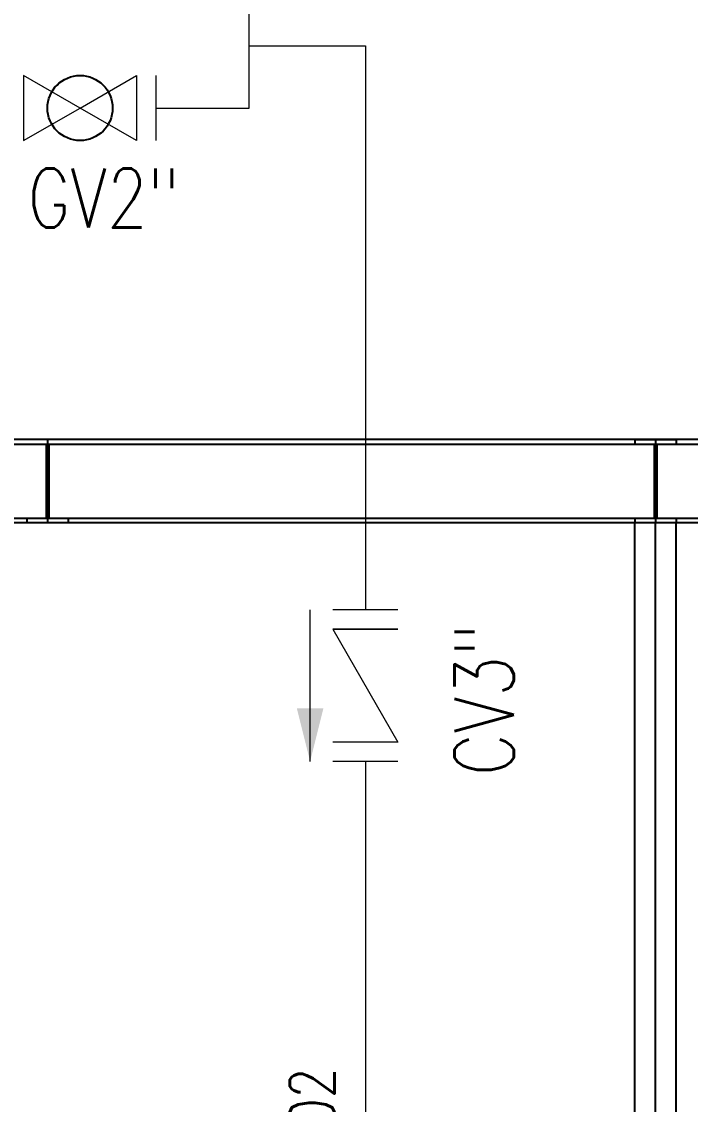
# Model space of a CAD drawing. Extents: x -29512 to 147477, y -5232 to 39709.
# Drawn here: x 140817.8 to 140826.27, y 10726.84 to 10740.55 of the extents above; entities that cross this region are included whole.
import ezdxf
from ezdxf.enums import TextEntityAlignment as Align

# ---------------------------------------------------------------- set-up
doc = ezdxf.new("R2010")
doc.units = 0
doc.linetypes.add('DASHDOT', pattern=[25.4, 12.7, -6.35, 0, -6.35])
doc.layers.get('0').update_dxf_attribs({"linetype": 'CONTINUOUS'})
for name, color, linetype in [('6', 6, 'DASHDOT'), ('DIMENSION', 3, 'CONTINUOUS'), ('HATCH', 4, 'CONTINUOUS'), ('S', 7, 'CONTINUOUS')]:
    doc.layers.add(name, color=color, linetype=linetype)
doc.layers.add('FITTING', color=7, linetype='CONTINUOUS', lineweight=13)
doc.layers.add('TAG', color=140, linetype='CONTINUOUS', lineweight=13)
doc.styles.add('Romans100', font='romans.shx', dxfattribs={"width": 0.8, "height": 200})
doc.styles.add('S25', font='SIMPLEX', dxfattribs={"width": 0.8, "height": 0.25})

msp = doc.modelspace()

# ---------------------------------------------------------------- linework, layer by layer
at = {"color": 6, "lineweight": 20}
for p, q in [((140820.6838, 10739.46), (140820.6838, 10741.0353)), ((140820.6838, 10740.2477), (140822.1541, 10740.2477)), ((140822.1541, 10740.2477), (140822.1541, 10733.1045)), ((140819.5017, 10739.46), (140820.6838, 10739.46)), ((140822.1541, 10731.1821), (140822.1541, 10709.1355))]:
    msp.add_line(p, q, dxfattribs=at)
at = {"color": 30, "lineweight": 20}
msp.add_line((140822.1541, 10733.1045), (140822.1541, 10733.1079), dxfattribs=at)
at = {"layer": '6', "color": 7}
msp.add_line((140825.824, 10734.209), (140825.824, 10718.4553), dxfattribs=at)
at = {"layer": 'DIMENSION', "color": 7, "linetype": 'ByBlock', "ltscale": 0.5}
for p, q in [((140826.4528, 10735.2592), (140814.4624, 10735.2592)), ((140825.5671, 10735.2592), (140826.0922, 10735.2592)), ((140814.4624, 10735.2032), (140827.1985, 10735.2032)), ((140814.4624, 10734.265), (140827.1985, 10734.265)), ((140814.4624, 10734.209), (140827.1985, 10734.209)), ((140825.5614, 10734.209), (140825.5614, 10719.8556)), ((140826.0865, 10734.209), (140826.0865, 10719.8556))]:
    msp.add_line(p, q, dxfattribs=at)
at = {"layer": 'DIMENSION', "color": 6}
for p, q in [((140818.1282, 10735.2592), (140818.1282, 10734.209)), ((140825.5671, 10735.2592), (140825.5671, 10735.2032)), ((140825.5671, 10735.2592), (140826.0922, 10735.2592)), ((140825.8297, 10735.2592), (140825.8297, 10734.209)), ((140826.0922, 10735.2592), (140826.0922, 10735.2032)), ((140818.1107, 10735.2032), (140818.1107, 10734.265)), ((140818.1457, 10735.2032), (140818.1457, 10734.265)), ((140825.5671, 10735.2032), (140825.8122, 10735.2032)), ((140825.8122, 10735.2032), (140825.8122, 10734.265)), ((140825.8472, 10735.2032), (140826.0922, 10735.2032)), ((140825.8472, 10735.2032), (140825.8472, 10734.265)), ((140817.8656, 10734.265), (140817.8656, 10734.209)), ((140817.8656, 10734.265), (140818.1107, 10734.265)), ((140817.8656, 10734.209), (140818.3907, 10734.209)), ((140818.1457, 10734.265), (140818.3907, 10734.265)), ((140818.3907, 10734.265), (140818.3907, 10734.209)), ((140825.5671, 10734.265), (140825.5671, 10734.209)), ((140825.5671, 10734.265), (140825.8122, 10734.265)), ((140825.5671, 10734.209), (140826.0922, 10734.209)), ((140825.8472, 10734.265), (140826.0922, 10734.265)), ((140826.0922, 10734.265), (140826.0922, 10734.209))]:
    msp.add_line(p, q, dxfattribs=at)
at = {"layer": 'FITTING', "lineweight": 20}
for p, q in [((140819.5017, 10739.8722), (140819.5017, 10739.0479)), ((140821.4543, 10731.1823), (140821.4543, 10733.1045)), ((140822.5662, 10733.1045), (140821.7419, 10733.1045)), ((140822.5662, 10731.1821), (140821.7419, 10731.1821))]:
    msp.add_line(p, q, dxfattribs=at)
for points in [[(140818.5406, 10739.46), (140817.8267, 10739.8722), (140817.8267, 10739.0479)], [(140818.5406, 10739.46), (140819.2544, 10739.8722), (140819.2544, 10739.0479)]]:
    msp.add_lwpolyline(points, close=True, dxfattribs=at)
msp.add_lwpolyline([(140821.7419, 10732.8571), (140822.5662, 10732.8571), (140821.7419, 10732.8571), (140822.5662, 10731.4294), (140821.7419, 10731.4294)], dxfattribs=at)
msp.add_solid([(140821.6229, 10731.8553), (140821.4543, 10731.1823), (140821.2862, 10731.8554)], dxfattribs=at)
at = {"layer": 'HATCH', "color": 7}
msp.add_circle((140818.5406, 10739.46), 0.4121, dxfattribs=at)

# ---------------------------------------------------------------- texts
at = {"layer": 'S', "color": 2, "style": 'S25', "width": 0.8}
msp.add_text('3"-CW-1210-202', height=0.5646, rotation=90, dxfattribs=at).set_placement((140821.7615, 10727.3038), align=Align.RIGHT)
at = {"layer": 'TAG', "color": 6, "lineweight": 20, "insert": (140818.8428, 10738.3196), "char_height": 0.75, "width": 7.302947, "attachment_point": 5, "style": 'Romans100'}
msp.add_mtext('{GV2"}', dxfattribs=at)
at = {"layer": 'TAG', "color": 6, "lineweight": 20, "insert": (140823.6592, 10731.9645), "char_height": 0.75, "width": 7.302947, "attachment_point": 5, "rotation": 90, "style": 'Romans100'}
msp.add_mtext('{CV3"}', dxfattribs=at)

doc.saveas('drawing.dxf')
